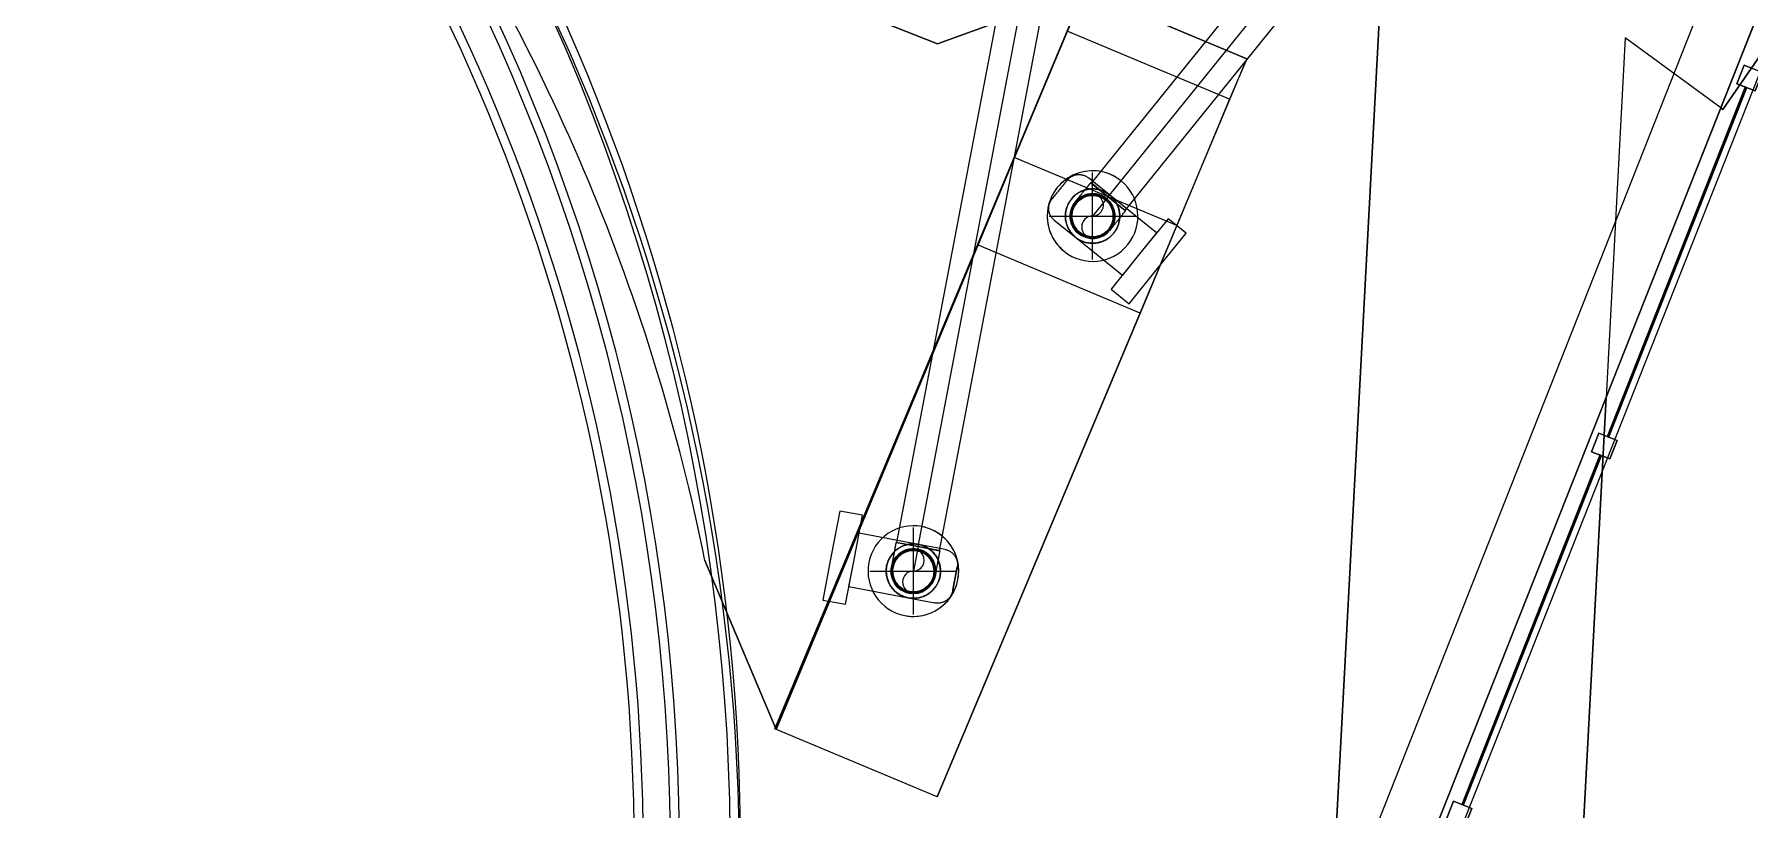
# Model space of a CAD drawing. Header units: metres. Extents: x -207 to 246, y -187 to 169.
# Drawn here: x -5.183 to -0.848, y -16.049 to -14.089 of the extents above; entities that cross this region are included whole.
import ezdxf

# ---------------------------------------------------------------- set-up
doc = ezdxf.new("R2010")
doc.units = ezdxf.units.M
for name, color, linetype, lineweight in [('A-GLAZ-CWMG', 7, 'Continuous', 9), ('C-TOPO', 7, 'Continuous', 9), ('C-TOPO-MINR', 7, 'Continuous', 9), ('CERCO INTERIOR', 7, 'Continuous', 9), ('EQUIPOS PIS', 7, 'Continuous', 9), ('P-PIPE', 7, 'Continuous', 9), ('P-PIPE-CNTR', 7, 'Continuous', 9), ('P-SANR-FIXT', 7, 'Continuous', 9)]:
    doc.layers.add(name, color=color, linetype=linetype, lineweight=lineweight)
doc.layers.add('PR10-ARQ-PL-001-Emplazamiento-C-1_dwg', color=7, linetype='Continuous', lineweight=9, true_color=0x767676)

# ---------------------------------------------------------------- blocks, each defined once
blk = doc.blocks.new('Circular Mullion - 5mm-2127248-PLANTA SUPERFICIES')
at = {"layer": 'A-GLAZ-CWMG'}
for p, q in [((-107.6478273724651, -45.39675011483389), (-107.9973915295226, -46.28009880061982)), ((-107.6455027706611, -45.39767002051003), (-107.9950669277186, -46.281018706296)), ((-107.9950669277186, -46.281018706296), (-107.6455027706611, -45.39767002051003)), ((-107.9927423259147, -46.2819386119722), (-107.6431781688572, -45.39858992618624)), ((-107.6455027706611, -45.39767002051003), (-107.647827372465, -45.39675011483385)), ((-107.6431781688571, -45.3985899261862), (-107.6455027706611, -45.39767002051003)), ((-107.9973915295225, -46.28009880061983), (-107.9950669277186, -46.28101870629602)), ((-107.9950669277186, -46.28101870629602), (-107.9927423259146, -46.28193861197219))]:
    blk.add_line(p, q, dxfattribs=at)
blk = doc.blocks.new('Rectangular Mullion - 50 x 50 mm-2128568-PLANTA SUPERFICIES')
at = {"layer": 'A-GLAZ-CWMG'}
for p, q in [((0.025, 0.025), (-0.025, 0.025)), ((-0.025, 0.025), (-0.025, -0.025)), ((0.025, -0.025), (0.025, 0.025)), ((-0.025, -0.025), (0.025, -0.025))]:
    blk.add_line(p, q, dxfattribs=at)
blk = doc.blocks.new('Rectangular Mullion - 50 x 50 mm-2128569-PLANTA SUPERFICIES')
at = {"layer": 'A-GLAZ-CWMG'}
for p, q in [((-0.025, -0.025), (-0.025, 0.025)), ((-0.025, 0.025), (0.025, 0.025)), ((0.025, 0.025), (0.025, -0.025)), ((0.025, -0.025), (-0.025, -0.025))]:
    blk.add_line(p, q, dxfattribs=at)
blk = doc.blocks.new('M_Estanque-Terraza - M_Estanque-Terraza-2331352-PLANTA SUPERFICIES')
at = {"layer": 'P-SANR-FIXT'}
for centre, radius, start, end in [((-1.696641881242665e-15, 0), 5.151627146850166, 8.142219984546603e-13, 180.0000000000002), ((-1.242570705970596e-15, 0), 5.151627146850166, 8.142219984546603e-13, 180.0000000000002), ((-1.242570705970596e-15, 0), 5.126627146850165, 359.9999999999996, 180.0000000000002), ((-1.656194243939091e-15, 0), 5.126627146850165, 359.9999999999996, 180.0000000000002), ((-2.165734258596785e-15, 0), 4.998277258842649, 359.9999999999996, 180.0000000000002), ((-2.165734258596785e-15, 0), 4.975544739836833, 359.9999999999991, 179.9999999999998), ((-3.248601387895178e-15, 0), 4.905907101428718, 1.017777498068325e-12, 180.0000000000002), ((-3.248601387895178e-15, 0), 4.88317458242289, 1.024138607431252e-12, 180.0000000000002)]:
    blk.add_arc(centre, radius, start, end, dxfattribs=at)
blk = doc.blocks.new('M_Extensión-Estanque-Terraza - M_Estanque-Terraza-02-2345862-PLANTA SUPERFICIES')
at = {"layer": 'P-SANR-FIXT'}
for p, q in [((1.754904949747894, 0.2614897593297353), (1.460044539185074, 2.162350298817728e-14)), ((1.460044539185074, 2.162143571369138e-14), (1.754904949747894, 0.2614897593297353)), ((1.755304642856237, 0.2614817920252541), (1.71499348810718, -1.760794471214385)), ((1.719048148001569, -1.760875294999658), (1.754904949747894, 0.2614897593297352)), ((1.754904949747894, 0.2614897593297352), (1.719048148001569, -1.760875294999658)), ((1.753088262339142, 0.1502933694178994), (1.755304642856237, 0.2614817920252485)), ((1.755304642856237, 0.2614817920252485), (2.200340250020949, 0.2526106503541705)), ((2.200340250020949, 0.2526106503541762), (1.755304642856237, 0.2614817920252541)), ((2.160029095271893, -1.769665612885464), (2.200340250020949, 0.2526106503541762)), ((2.200340250020949, 0.2526106503541705), (2.198123869503855, 0.1414222277468215)), ((1.746192856285956, -0.195626167582757), (1.753088262339142, 0.1502933694178995)), ((2.198123869503855, 0.1414222277468215), (1.753088262339142, 0.1502933694178994)), ((2.198123869503855, 0.1414222277468215), (2.191228463450669, -0.2044973092538349)), ((1.460044539185074, 2.162557836676287e-14), (8.013216756808107e-14, 9.150227242571416e-14)), ((8.013216756808107e-14, 9.150227242571417e-14), (1.460044539185074, 2.162557836676288e-14)), ((1.741415324949106, -0.4352989896474926), (1.746192856285956, -0.195626167582757)), ((2.191228463450669, -0.2044973092538349), (1.746192856285956, -0.195626167582757)), ((2.191228463450669, -0.2044973092538349), (2.18645093211382, -0.4441701313185705)), ((1.71499348810718, -1.760794471214392), (1.741415324949106, -0.4352989896474926)), ((2.18645093211382, -0.4441701313185705), (1.741415324949106, -0.4352989896474926)), ((2.18645093211382, -0.4441701313185705), (2.160029095271893, -1.76966561288547)), ((1.394525478349697, -1.430496109874516), (1.719048148001569, -1.760875294999658)), ((1.719048148001569, -1.760875294999658), (1.394525478349697, -1.430496109874516)), ((2.160029095271893, -1.769665612885463), (1.71499348810718, -1.760794471214385)), ((2.160029095271893, -1.76966561288547), (1.71499348810718, -1.760794471214392))]:
    blk.add_line(p, q, dxfattribs=at)
for radius, start, end in [(5.126627146850176, 33.03506702336549, 55.50593244116572), (5.126627146850166, 33.03506702336502, 55.50593244116524)]:
    blk.add_arc((-2.903316116908158, -4.225288324850887), radius, start, end, dxfattribs=at)
blk = doc.blocks.new('M_Elbow - Generic - Standard-V15-PLANTA SUPERFICIES')
at = {"layer": 'P-PIPE', "color": 8, "true_color": 0x808080}
for p, q in [((-4.074382520809219, -12.45347137316002), (-4.122469317669523, -12.42364177168823)), ((-4.026295723948917, -12.48330097463181), (-4.074382520809219, -12.45347137316002))]:
    blk.add_line(p, q, dxfattribs=at)
at = {"layer": 'P-PIPE', "color": 8, "true_color": 0x808080, "flags": 128}
for points in [[(-4.122469317669474, -12.42364177168825), (-4.123796041728698, -12.42578051666564), (-4.125120643312442, -12.42791584010731), (-4.126441003340775, -12.43004432595131), (-4.127755009519291, -12.43216256907418), (-4.129060559718317, -12.43426718073903), (-4.130355565336151, -12.43635479401595), (-4.131637954640051, -12.43842206916915), (-4.132905676080687, -12.44046569899937), (-4.134156701574148, -12.44248241413477), (-4.13538902974653, -12.44446898826137), (-4.136600689135656, -12.44642224328437), (-4.137789741344966, -12.44833905441238), (-4.138954284144588, -12.45021635515653), (-4.140092454514435, -12.45205114223603), (-4.141202431624749, -12.45384048038303), (-4.142282439748916, -12.45558150703816), (-4.143330751104331, -12.45727143693018), (-4.144345688616453, -12.45890756653176), (-4.145325628601759, -12.46048727838454), (-4.146269003365338, -12.46200804528658), (-4.147174303708788, -12.46346743433522), (-4.148040081344708, -12.46486311081933), (-4.148864951213527, -12.46619284195421), (-4.149647593699454, -12.46745450045376), (-4.15038675674146, -12.4686460679335), (-4.151081257836355, -12.46976563813967), (-4.151729985930542, -12.47081141999874), (-4.152331903197442, -12.47178174048283), (-4.152886046697853, -12.47267504728617), (-4.153391529920381, -12.47348991130844), (-4.153847544199686, -12.474225028941), (-4.154253360010194, -12.47487922415246), (-4.154608328133209, -12.47545145037009), (-4.154911880695445, -12.47594079215396), (-4.155163532077528, -12.47634646666159), (-4.155362879690957, -12.47666782490034), (-4.155509604622137, -12.47690435276555), (-4.155603472142296, -12.47705567186319), (-4.155644332083591, -12.47712154011485)], [(-4.05947267190791, -12.53678386002867), (-4.059446133888256, -12.53674107942494), (-4.059366562284368, -12.53661280605341), (-4.059234084393886, -12.53639924512421), (-4.059048912153105, -12.53610073828928), (-4.058811341798296, -12.53571776309578), (-4.058521753391174, -12.53525093222244), (-4.058180610211461, -12.53470099249902), (-4.057788458015471, -12.53406882371176), (-4.057345924163062, -12.53335543719586), (-4.056853716614016, -12.5325619742176), (-4.056312622795335, -12.53168970414849), (-4.055723508341862, -12.53074002243443), (-4.055087315710886, -12.52971444836369), (-4.054405062675007, -12.52861462263606), (-4.053677840693477, -12.52744230473798), (-4.052906813166377, -12.52619937012806), (-4.052093213573258, -12.52488780723651), (-4.05123834349989, -12.52350971428415), (-4.050343570556057, -12.52206729592577), (-4.049410326187551, -12.5205628597231), (-4.048440103386414, -12.51899881245295), (-4.047434454302019, -12.51737765625749), (-4.04639498775838, -12.51570198464069), (-4.045323366680274, -12.51397447831973), (-4.04422130543283, -12.51219790093623), (-4.043090567078854, -12.51037509463501), (-4.041932960558654, -12.50850897551727), (-4.040750337795617, -12.50660252897549), (-4.039544590733935, -12.50465880491753), (-4.038317648311722, -12.50268091288716), (-4.037071473375011, -12.50067201708979), (-4.035808059537923, -12.49863533133011), (-4.034529427993091, -12.49657411387088), (-4.0332376242782, -12.49449166222029), (-4.031934715003655, -12.4923913078568), (-4.030622784546334, -12.4902764108993), (-4.029303931715125, -12.48815035473181), (-4.027980266393121, -12.48601654059062), (-4.026653906162696, -12.48387838212316), (-4.026295723948906, -12.48330097463182)]]:
    blk.add_lwpolyline(points, dxfattribs=at)
at = {"layer": 'P-PIPE', "color": 8, "true_color": 0x808080}
for radius, start, end in [(0.05658750000000053, 58.18750146218122, 238.187501462182), (0.05658749999999978, 238.1875014621822, 58.18750146218063)]:
    blk.add_arc((-4.107559468768237, -12.50695425855689), radius, start, end, dxfattribs=at)
blk = doc.blocks.new('M_Check Valve - 50-300 mm - Flanged - 100 mm-V17-PLANTA SUPERFICIES')
at = {"layer": 'P-PIPE', "color": 8, "true_color": 0x808080}
for p, q in [((-3.147345396719195, -15.29409511421862), (-3.168758419468217, -15.40657503445664)), ((-3.089975725610857, -15.30501669088717), (-3.147345396719175, -15.29409511421867)), ((-3.111388748359919, -15.41749661112513), (-3.089975725610898, -15.30501669088712)), ((-3.111388748359919, -15.41749661112513), (-3.098540934710507, -15.35000865898233)), ((-2.948633198218565, -15.37854688842781), (-3.098540934710467, -15.35000865898238)), ((-2.881145246075781, -15.39139470207721), (-2.948633198218565, -15.37854688842781)), ((-3.168758419468217, -15.40657503445664), (-3.190171442217237, -15.51905495469465)), ((-3.13280177110894, -15.52997653136315), (-3.111388748359919, -15.41749661112513)), ((-3.124236562009332, -15.48498456326794), (-3.111388748359919, -15.41749661112513)), ((-3.12423656200929, -15.48498456326799), (-2.974328825517415, -15.51352279271337)), ((-2.974328825517415, -15.51352279271337), (-2.906840873374597, -15.52637060636278)), ((-3.190171442217217, -15.5190549546947), (-3.132801771108892, -15.52997653136316))]:
    blk.add_line(p, q, dxfattribs=at)
at = {"layer": 'P-PIPE', "color": 8, "true_color": 0x808080, "flags": 128}
for points in [[(-2.881145246075781, -15.39139470207721), (-2.879654232029104, -15.39170957260982), (-2.878177002097629, -15.39208381593864), (-2.876715919534058, -15.39251683335409), (-2.875273321758845, -15.39300793212071), (-2.873851516620635, -15.39355632658518), (-2.87245277870444, -15.39416113943347), (-2.871079345692498, -15.39482140309388), (-2.869733414784577, -15.39553606128555), (-2.868417139183166, -15.3963039707077), (-2.867132624648288, -15.39712390286919), (-2.865881926129281, -15.39799454605334), (-2.864667044476905, -15.39891450741691), (-2.863489923242724, -15.39988231521786), (-2.862352445569516, -15.40089642117026), (-2.861256431179009, -15.4019552029208), (-2.860203633460298, -15.40305696664466), (-2.859195736665265, -15.40419994975487), (-2.858234353213657, -15.40538232372223), (-2.857321021114021, -15.40660219700062), (-2.856457201502903, -15.40785761805313), (-2.855644276307299, -15.40914657847376), (-2.854883546034123, -15.41046701620091), (-2.854176227689633, -15.41181681881583), (-2.853523452832201, -15.4131938269222), (-2.852926265762379, -15.41459583760094), (-2.8523856218521, -15.41602060793399), (-2.851902386016225, -15.41746585859274), (-2.85147733132908, -15.4189292774844), (-2.851111137787465, -15.42040852345102), (-2.850804391222916, -15.42190123001457), (-2.850557582364529, -15.42340500916292), (-2.850371106053781, -15.42491745517029), (-2.850245260613043, -15.42643614844565), (-2.850180247368115, -15.42795865940384), (-2.850176170326409, -15.42948255235195), (-2.850233036010257, -15.43100538938646), (-2.850350753446691, -15.43252473429286), (-2.850529134312941, -15.43403815644361), (-2.850767893237723, -15.43554323468593), (-2.850842636518748, -15.43594772502684)], [(-2.86228785042498, -15.49606799680578), (-2.862283272949793, -15.4960439519033), (-2.862269547847227, -15.49597185566261), (-2.862246697074512, -15.4958518234223), (-2.862214757188025, -15.49568404720843), (-2.862173779284703, -15.49546879542697), (-2.862123828920579, -15.49520641243498), (-2.862064986005479, -15.49489731798929), (-2.86199734467553, -15.49454200657499), (-2.861921013142438, -15.49414104661457), (-2.861836113520392, -15.49369507955855), (-2.861742781630656, -15.49320481885896), (-2.861641166784336, -15.49267104882831), (-2.861531431543539, -15.49209462338493), (-2.861413751461216, -15.49147646468644), (-2.861288314800406, -15.49081756165495), (-2.861155322232998, -15.49011896839468), (-2.861014986518744, -15.48938180250592), (-2.860867532164837, -15.48860724329676), (-2.860713195066801, -15.48779652989678), (-2.860552222131057, -15.4869509592744), (-2.860384870879975, -15.48607188416229), (-2.860211409039841, -15.48516071089305), (-2.860032114112606, -15.48421889714957), (-2.859847272931918, -15.483247949633), (-2.859657181204174, -15.4822494216521), (-2.859462143035712, -15.48122491063873), (-2.859262470445893, -15.48017605559197), (-2.859058482868288, -15.4791045344561), (-2.858850506639506, -15.47801206143634), (-2.858638874477142, -15.47690038425645), (-2.858423924947579, -15.47577128136296), (-2.858206001924067, -15.47462655907942), (-2.857985454037086, -15.47346804871743), (-2.857762634116158, -15.47229760364636), (-2.857537898625624, -15.47111709632862), (-2.857311607094343, -15.4699284153242), (-2.857084121540437, -15.46873346226902), (-2.856855805892384, -15.46753414883312), (-2.856627025406411, -15.46633239366217), (-2.856565243471868, -15.46600786091633)], [(-2.856565243471868, -15.46600786091633), (-2.85679408671373, -15.46720994573608), (-2.85702256385523, -15.4684101074766), (-2.857250309381672, -15.46960642613506), (-2.857476958948761, -15.47079698785682), (-2.857702149965643, -15.47197988799708), (-2.857925522174631, -15.473153234168), (-2.858146718227877, -15.474315149266), (-2.858365384258865, -15.47546377447472), (-2.858581170448609, -15.47659727223892), (-2.858793731585227, -15.47771382920394), (-2.859002727616257, -15.47881165911688), (-2.859207824192626, -15.47988900568403), (-2.859408693203557, -15.48094414538069), (-2.859605013301494, -15.48197539020846), (-2.859796470416106, -15.48298109039554), (-2.859982758256972, -15.48395963703623), (-2.860163578803184, -15.48490946466466), (-2.86033864278047, -15.48582905375923), (-2.860507670123769, -15.48671693317351), (-2.86067039042548, -15.48757168248994), (-2.860826543367803, -15.48839193429181), (-2.860975879139289, -15.48917637635132), (-2.861118158834596, -15.48992375372849), (-2.861253154836553, -15.49063287077892), (-2.861380651180381, -15.49130259306674), (-2.861500443899084, -15.4919318491789), (-2.861612341349904, -15.49251963244008), (-2.86171616452077, -15.49306500252233), (-2.861811747316765, -15.49356708694991), (-2.861898936825795, -15.49402508249478), (-2.861977593563265, -15.49443825646188), (-2.862047591695156, -15.4948059478609), (-2.862108819239391, -15.49512756846406), (-2.862161178244972, -15.49540260374705), (-2.862204584948612, -15.49563061371203), (-2.86223896990895, -15.4958112335917), (-2.86226427811729, -15.49594417443283), (-2.862280469085934, -15.49602922355845), (-2.862287516912766, -15.49606624490799)], [(-2.850842636518748, -15.43594772502684), (-2.850847213993895, -15.4359717699293), (-2.850860939096496, -15.43604386616998), (-2.850883789869211, -15.43616389841028), (-2.85091572975571, -15.43633167462423), (-2.850956707658992, -15.43654692640566), (-2.85100665802315, -15.43680930939765), (-2.851065500938256, -15.43711840384337), (-2.851133142268199, -15.43747371525764), (-2.851209473801284, -15.43787467521802), (-2.851294373423308, -15.43832064227411), (-2.85138770531308, -15.4388109029737), (-2.851489320159386, -15.43934467300427), (-2.851599055400196, -15.43992109844772), (-2.851716735482519, -15.44053925714621), (-2.851842172143289, -15.44119816017768), (-2.85197516471069, -15.44189675343791), (-2.852115500424985, -15.4426339193267), (-2.852262954778851, -15.44340847853583), (-2.852417291876928, -15.44421919193585), (-2.852578264812665, -15.44506476255819), (-2.852745616063754, -15.44594383767033), (-2.852919077903888, -15.44685501093957), (-2.85309837283111, -15.44779682468298), (-2.853283214011817, -15.44876777219965), (-2.853473305739521, -15.44976630018053), (-2.853668343908017, -15.45079081119389), (-2.853868016497809, -15.45183966624069), (-2.854072004075448, -15.45291118737656), (-2.85427998030423, -15.45400366039632), (-2.854491612466574, -15.4551153375761), (-2.854706561996184, -15.45624444046966), (-2.854924485019662, -15.4573891627532), (-2.85514503290665, -15.45854767311523), (-2.855367852827571, -15.45971811818627), (-2.855592588318105, -15.460898625504), (-2.855818879849393, -15.46208730650846), (-2.856046365403217, -15.46328225956358), (-2.856274681051339, -15.46448157299947), (-2.856503461537325, -15.46568332817049), (-2.856565243471868, -15.46600786091633)], [(-2.856565243471868, -15.46600786091633), (-2.856336400229999, -15.46480577609654), (-2.856107923088499, -15.46360561435603), (-2.855880177562057, -15.46240929569756), (-2.8556535279949, -15.46121873397582), (-2.855428336978093, -15.46003583383558), (-2.855204964769098, -15.45886248766462), (-2.854983768715825, -15.45770057256666), (-2.854765102684864, -15.4565519473579), (-2.854549316495127, -15.45541844959373), (-2.854336755358495, -15.45430189262864), (-2.854127759327472, -15.45320406271574), (-2.85392266275111, -15.45212671614862), (-2.853721793740179, -15.45107157645197), (-2.853525473642242, -15.45004033162419), (-2.853334016527596, -15.44903463143712), (-2.853147728686751, -15.44805608479636), (-2.852966908140545, -15.44710625716796), (-2.852791844163265, -15.44618666807343), (-2.852622816819925, -15.44529878865912), (-2.852460096518187, -15.44444403934273), (-2.852303943575926, -15.44362378754081), (-2.85215460780444, -15.44283934548131), (-2.852012328109099, -15.44209196810413), (-2.851877332107169, -15.44138285105366), (-2.851749835763354, -15.44071312876592), (-2.851630043044639, -15.44008387265369), (-2.851518145593832, -15.43949608939258), (-2.851414322422959, -15.43895071931029), (-2.851318739626971, -15.43844863488275), (-2.851231550117934, -15.43799063933784), (-2.85115289338047, -15.43757746537077), (-2.851082895248579, -15.43720977397175), (-2.85102166770431, -15.4368881533686), (-2.85096930869873, -15.43661311808561), (-2.850925901995089, -15.43638510812063), (-2.850891517034773, -15.43620448824089), (-2.85086620882644, -15.43607154739979), (-2.850850017857802, -15.4359864982742), (-2.850842970030929, -15.43594947692464)], [(-2.86228785042498, -15.49606799680578), (-2.862602720957583, -15.49755901085246), (-2.862976964286403, -15.49903624078394), (-2.863409981701852, -15.50049732334751), (-2.863901080468441, -15.50193992112273), (-2.864449474932951, -15.50336172626093), (-2.865054287781202, -15.50476046417713), (-2.865714551441646, -15.50613389718907), (-2.866429209633317, -15.50747982809699), (-2.867197119055464, -15.5087961036984), (-2.868017051216954, -15.51008061823328), (-2.868887694401108, -15.51133131675229), (-2.869807655764669, -15.51254619840466), (-2.870775463565629, -15.51372331963884), (-2.871789569518024, -15.51486079731205), (-2.87284835126857, -15.51595681170256), (-2.873950114992396, -15.51700960942131), (-2.875093098102606, -15.51801750621634), (-2.876275472069959, -15.51897888966792), (-2.87749534534839, -15.51989222176754), (-2.878750766400891, -15.52075604137866), (-2.880039726821559, -15.52156896657426), (-2.881360164548675, -15.52232969684744), (-2.882709967163558, -15.52303701519194), (-2.884086975269965, -15.52368979004937), (-2.885488985948709, -15.52428697711922), (-2.886913756281721, -15.52482762102947), (-2.88835900694047, -15.52531085686535), (-2.889822425832169, -15.52573591155249), (-2.891301671798784, -15.5261021050941), (-2.892794378362335, -15.52640885165865), (-2.894298157510685, -15.52665566051704), (-2.895810603518061, -15.52684213682778), (-2.897329296793421, -15.52696798226852), (-2.898851807751598, -15.52703299551342), (-2.900375700699714, -15.52703707255516), (-2.901898537734221, -15.52698020687131), (-2.903417882640627, -15.52686248943488), (-2.904931304791369, -15.52668410856859), (-2.906436383033701, -15.52644534964388), (-2.90684087337461, -15.52637060636285)]]:
    blk.add_lwpolyline(points, dxfattribs=at)
at = {"layer": 'P-PIPE', "color": 8, "true_color": 0x808080}
for centre, radius, start, end in [((-2.961481011868039, -15.44603484057058), 0.1145000000000006, 79.22146518764133, 259.2214651876405), ((-2.96148101186804, -15.44603484057058), 0.1144999999999998, 79.2214651876406, 259.2214651876404), ((-2.961481011868042, -15.44603484057058), 0.1145000000000006, 79.2214651876413, 259.2214651876405), ((-2.961481011868043, -15.44603484057058), 0.1144999999999998, 79.22146518764056, 259.2214651876404), ((-2.961481011868039, -15.44603484057058), 0.1144999999999996, 259.221465187641, 79.22146518764116), ((-2.96148101186804, -15.44603484057058), 0.1145000000000005, 259.2214651876409, 79.22146518764059), ((-2.961481011868042, -15.44603484057058), 0.1144999999999996, 259.221465187641, 79.2214651876412), ((-2.961481011868043, -15.44603484057058), 0.1145000000000005, 259.2214651876409, 79.22146518764063), ((-2.96148101186804, -15.44603484057058), 0.06869999999999991, 79.2214651876406, 259.2214651876406), ((-2.961481011868042, -15.44603484057058), 0.06870000000000034, 79.22146518764175, 259.2214651876403), ((-2.96148101186804, -15.44603484057058), 0.06870000000000001, 259.2214651876417, 79.22146518764062), ((-2.961481011868042, -15.44603484057058), 0.06869999999999965, 259.221465187642, 79.2214651876416)]:
    blk.add_arc(centre, radius, start, end, dxfattribs=at)
for points, knots in [([(-2.948633198218628, -15.37854688842777), (-2.951992151505682, -15.37790743791077), (-2.958851386387625, -15.37712437527254), (-2.969282391913557, -15.37750922518954), (-2.979782383694451, -15.37952199056931), (-2.988459162293174, -15.3826561023173), (-2.995259117819681, -15.38611891728867), (-3.000251326958358, -15.38921584313472), (-3.004293709333627, -15.39223781443985), (-3.007421331028571, -15.39492304005646), (-3.009713805951824, -15.39707925964141), (-3.011942572064212, -15.39937873525681), (-3.014094101672103, -15.40181792057511), (-3.016159695362746, -15.4043980160647), (-3.018127046538151, -15.40711528224145), (-3.019991572280485, -15.40997704546232), (-3.02232318751691, -15.41398158333203), (-3.025921028532049, -15.42140711888082), (-3.028049381149628, -15.42835657359869), (-3.028968964010845, -15.43318702692114)], [0, 0, 0, 0, 0.1111111111111111, 0.2222222222222222, 0.3333333333333333, 0.4444444444444444, 0.5, 0.5555555555555556, 0.6111111111111112, 0.6388888888888888, 0.6666666666666666, 0.6944444444444444, 0.7222222222222222, 0.75, 0.7777777777777778, 0.8055555555555556, 0.8333333333333333, 0.8888888888888888, 1, 1, 1, 1]), ([(-3.028968964010843, -15.43318702692114), (-3.028049381149626, -15.42835657359869), (-3.025921028554833, -15.42140711889681), (-3.022323187486528, -15.41398158331071), (-3.019991572333649, -15.40997704549964), (-3.01812704633498, -15.40711528209886), (-3.01615969612226, -15.40439801659776), (-3.014094098837213, -15.40181791858545), (-3.011942582644253, -15.39937874268239), (-3.009713766466546, -15.39707923192875), (-3.007421478389634, -15.39492314348152), (-3.005075064798384, -15.39290873485643), (-3.002678808858364, -15.39103046644302), (-3.000029979791354, -15.38913628898266), (-2.997130402182591, -15.38727034972081), (-2.99398492842416, -15.38547506564566), (-2.990795913125521, -15.3838695226798), (-2.986496146954597, -15.38197660659029), (-2.981086450255068, -15.38007450970293), (-2.972345212543521, -15.37794330404227), (-2.961440822154039, -15.37692597620321), (-2.952831889827446, -15.37774757528152), (-2.948633198218628, -15.37854688842777)], [0, 0, 0, 0, 0.1111111111111111, 0.1666666666666667, 0.1944444444444444, 0.2222222222222222, 0.25, 0.2777777777777778, 0.3055555555555556, 0.3333333333333333, 0.361111111111111, 0.3888888888888888, 0.4166666666666666, 0.4444444444444444, 0.4791666666666666, 0.5138888888888888, 0.548611111111111, 0.5833333333333333, 0.6527777777777777, 0.7222222222222222, 0.8611111111111112, 1, 1, 1, 1]), ([(-2.948633198218628, -15.37854688842777), (-2.945274244931575, -15.37918633894477), (-2.938607080480651, -15.38097832344397), (-2.929047106942237, -15.38516889520514), (-2.920021113976373, -15.39089886054997), (-2.913102817989369, -15.39700183719554), (-2.908050839850619, -15.40272092799513), (-2.904545722116557, -15.40743550660309), (-2.901896452331451, -15.41173138083806), (-2.89997422787001, -15.41537795555944), (-2.898634361860202, -15.41822567100309), (-2.897406384607311, -15.42118321362425), (-2.896301574551265, -15.42424231470311), (-2.895328463684189, -15.42740089433177), (-2.89449712379241, -15.43065095280925), (-2.893814509135209, -15.43399762013749), (-2.893117364099107, -15.43857874903322), (-2.892499532795602, -15.44680683037926), (-2.893073476864013, -15.45405220089751), (-2.893993059725227, -15.45888265421996)], [0, 0, 0, 0, 0.1111111111111111, 0.2222222222222222, 0.3333333333333333, 0.4444444444444444, 0.5, 0.5555555555555556, 0.6111111111111112, 0.6388888888888888, 0.6666666666666666, 0.6944444444444444, 0.7222222222222222, 0.75, 0.7777777777777778, 0.8055555555555556, 0.8333333333333333, 0.8888888888888888, 1, 1, 1, 1]), ([(-2.893993059725229, -15.45888265421996), (-2.893073476864015, -15.45405220089751), (-2.892499532780288, -15.4468068304025), (-2.893117364119529, -15.43857874900223), (-2.893814509099473, -15.43399762019173), (-2.894497123928977, -15.43065095260198), (-2.895328463173664, -15.42740089510661), (-2.896301576456804, -15.42424231181101), (-2.897406377495687, -15.42118322441783), (-2.898634388401164, -15.41822563072089), (-2.899974128817792, -15.41537810589467), (-2.901416265884007, -15.41264246345966), (-2.902954780626053, -15.41001512504381), (-2.904722356097149, -15.40728018800037), (-2.906733516262886, -15.4044793819689), (-2.908999333326266, -15.40165393986), (-2.911375362444889, -15.39898896848724), (-2.914678858819754, -15.3956486044131), (-2.919011275079961, -15.39189188239809), (-2.926358016964193, -15.38669797654755), (-2.936125873101266, -15.38174523264303), (-2.944434506609811, -15.37934620157402), (-2.948633198218628, -15.37854688842777)], [0, 0, 0, 0, 0.1111111111111111, 0.1666666666666667, 0.1944444444444444, 0.2222222222222222, 0.25, 0.2777777777777778, 0.3055555555555556, 0.3333333333333333, 0.361111111111111, 0.3888888888888888, 0.4166666666666666, 0.4444444444444444, 0.4791666666666666, 0.5138888888888888, 0.548611111111111, 0.5833333333333333, 0.6527777777777777, 0.7222222222222222, 0.8611111111111112, 1, 1, 1, 1]), ([(-2.974328825517453, -15.51352279271339), (-2.977687778804604, -15.51288334219637), (-2.984354943255651, -15.5110913576971), (-2.993914916793892, -15.50690078593598), (-3.002940909759764, -15.50117082059114), (-3.009859205746749, -15.49506784394557), (-3.014911183885493, -15.48934875314598), (-3.01841630161955, -15.48463417453803), (-3.021065571404652, -15.48033830030306), (-3.022987795866091, -15.47669172558168), (-3.024327661875898, -15.47384401013802), (-3.025555639128786, -15.47088646751687), (-3.02666044918483, -15.467827366438), (-3.027633560051905, -15.46466878680934), (-3.028464899943681, -15.46141872833186), (-3.02914751460088, -15.45807206100362), (-3.029844659636979, -15.45349093210789), (-3.030462490940477, -15.44526285076185), (-3.029888546872061, -15.43801748024359), (-3.028968964010843, -15.43318702692114)], [0, 0, 0, 0, 0.1111111111111111, 0.2222222222222222, 0.3333333333333333, 0.4444444444444444, 0.5, 0.5555555555555556, 0.6111111111111112, 0.6388888888888888, 0.6666666666666666, 0.6944444444444444, 0.7222222222222222, 0.75, 0.7777777777777778, 0.8055555555555556, 0.8333333333333333, 0.8888888888888888, 1, 1, 1, 1]), ([(-3.028968964010845, -15.43318702692114), (-3.029888546872062, -15.43801748024359), (-3.030462490955795, -15.44526285073861), (-3.029844659616559, -15.45349093213888), (-3.029147514636618, -15.45807206094937), (-3.028464899807116, -15.46141872853913), (-3.027633560562431, -15.4646687860345), (-3.026660447279293, -15.46782736933011), (-3.025555646240412, -15.47088645672329), (-3.024327635334938, -15.47384405042023), (-3.022987894918311, -15.47669157524644), (-3.021545757852098, -15.47942721768146), (-3.020007243110054, -15.48205455609731), (-3.01823966763896, -15.48478949314075), (-3.016228507473225, -15.48759029917221), (-3.013962690409848, -15.49041574128112), (-3.011586661291229, -15.49308071265388), (-3.008283164916367, -15.49642107672801), (-3.003950748656171, -15.50017779874302), (-2.996604006771938, -15.50537170459358), (-2.986836150635023, -15.51032444849804), (-2.978527517126392, -15.51272347956711), (-2.974328825517453, -15.51352279271339)], [0, 0, 0, 0, 0.1111111111111111, 0.1666666666666667, 0.1944444444444444, 0.2222222222222222, 0.25, 0.2777777777777778, 0.3055555555555556, 0.3333333333333333, 0.361111111111111, 0.3888888888888888, 0.4166666666666666, 0.4444444444444444, 0.4791666666666666, 0.5138888888888888, 0.548611111111111, 0.5833333333333333, 0.6527777777777777, 0.7222222222222222, 0.8611111111111112, 1, 1, 1, 1]), ([(-2.893993059725227, -15.45888265421996), (-2.894912642586441, -15.46371310754242), (-2.89704099518123, -15.4706625622443), (-2.90063883624953, -15.47808809783041), (-2.902970451402407, -15.48209263564148), (-2.904834977401074, -15.48495439904226), (-2.906802327613793, -15.48767166454336), (-2.908867924898838, -15.49025176255567), (-2.911019441091798, -15.49269093845873), (-2.913248257269502, -15.49499044921238), (-2.915540545346414, -15.49714653765961), (-2.917886958937661, -15.49916094628469), (-2.920283214877679, -15.50103921469811), (-2.922932043944688, -15.50293339215847), (-2.925831621553449, -15.50479933142032), (-2.928977095311876, -15.50659461549548), (-2.932166110610513, -15.50820015846134), (-2.936465876781433, -15.51009307455085), (-2.941875573480952, -15.5119951714382), (-2.950616811192502, -15.51412637709888), (-2.961521201581817, -15.51514370493794), (-2.970130133908514, -15.51432210585966), (-2.974328825517452, -15.51352279271339)], [0, 0, 0, 0, 0.1111111111111111, 0.1666666666666667, 0.1944444444444444, 0.2222222222222222, 0.25, 0.2777777777777778, 0.3055555555555556, 0.3333333333333333, 0.361111111111111, 0.3888888888888888, 0.4166666666666666, 0.4444444444444444, 0.4791666666666666, 0.5138888888888888, 0.548611111111111, 0.5833333333333333, 0.6527777777777777, 0.7222222222222222, 0.8611111111111112, 1, 1, 1, 1]), ([(-2.974328825517452, -15.51352279271339), (-2.970969872230302, -15.51416224323041), (-2.964110637348224, -15.51494530586862), (-2.953679631822468, -15.5145604559516), (-2.943179640041564, -15.51254769057183), (-2.934502861442861, -15.50941357882383), (-2.927702905916358, -15.50595076385247), (-2.922710696777686, -15.50285383800641), (-2.91866831440242, -15.49983186670128), (-2.915540692707478, -15.49714664108467), (-2.913248217784228, -15.49499042149971), (-2.91101945167184, -15.49269094588431), (-2.90886792206395, -15.49025176056601), (-2.906802328373309, -15.48767166507642), (-2.904834977197905, -15.48495439889967), (-2.902970451455575, -15.48209263567879), (-2.900638836219151, -15.47808809780908), (-2.897040995204017, -15.47066256226029), (-2.894912642586442, -15.46371310754242), (-2.893993059725228, -15.45888265421996)], [0, 0, 0, 0, 0.1111111111111111, 0.2222222222222222, 0.3333333333333333, 0.4444444444444444, 0.5, 0.5555555555555556, 0.6111111111111112, 0.6388888888888888, 0.6666666666666666, 0.6944444444444444, 0.7222222222222222, 0.75, 0.7777777777777778, 0.8055555555555556, 0.8333333333333333, 0.8888888888888888, 1, 1, 1, 1])]:
    blk.add_open_spline(points, degree=3, knots=knots, dxfattribs=at)
blk = doc.blocks.new('M_Transition - Generic - Standard-2368373-PLANTA SUPERFICIES')
at = {"layer": 'P-PIPE', "color": 8, "true_color": 0x808080}
for centre, radius, start, end in [((-3.512469382893263, -11.54528285779709), 0.05658750000000015, 58.18750146218134, 238.1875014621801), ((-3.512469382893265, -11.54528285779709), 0.05238749999999782, 58.18750146218058, 238.1875014621817), ((-3.512469382893263, -11.54528285779709), 0.05658749999999954, 238.1875014621813, 58.18750146218215), ((-3.512469382893265, -11.54528285779709), 0.05238750000000239, 238.1875014621827, 58.18750146218156)]:
    blk.add_arc(centre, radius, start, end, dxfattribs=at)
blk = doc.blocks.new('YADRAN_LASQUEMAS_ARQ_MO_002_TERRAZAS_rvt-1-PLANTA SUPERFICIES')
at = {"layer": 'P-PIPE', "color": 8, "true_color": 0x808080}
for p, q in [((-2.585043488818888, -13.1745590598153), (-3.00374051836431, -15.37392199139001)), ((-2.895681206345252, -15.394493454293), (-2.47698417679983, -13.19513052271829)), ((-1.742126302668821, -13.51098188901271), (-2.512018923954877, -14.4650974182847)), ((-2.426412986280551, -14.5341743568018), (-1.656520364994495, -13.58005882752981)), ((-2.512018923954888, -14.46509741828466), (-2.469215955117718, -14.49963588754322)), ((-2.512018923954888, -14.46509741828466), (-2.469215955117718, -14.49963588754322)), ((-2.469215955117718, -14.49963588754322), (-2.426412986280549, -14.53417435680178)), ((-2.469215955117718, -14.49963588754322), (-2.426412986280549, -14.53417435680178)), ((-3.003740518364321, -15.37392199138999), (-2.949710862354793, -15.38420772284149)), ((-3.003740518364321, -15.37392199138999), (-2.949710862354794, -15.38420772284149)), ((-2.949710862354793, -15.38420772284149), (-2.895681206345268, -15.39449345429298)), ((-2.949710862354794, -15.38420772284149), (-2.895681206345268, -15.39449345429298))]:
    blk.add_line(p, q, dxfattribs=at)
for centre, radius, start, end in [((-2.508738953462454, -14.54861610301939), 0.05499999999999972, 0, 180), ((-2.508738953462466, -14.54861610301939), 0.05500000000000016, 0, 180), ((-2.508738953462454, -14.52111610301939), 0.0275000000000003, 269.9999999999996, 90), ((-2.508738953462466, -14.52111610301939), 0.0275000000000003, 269.9999999999996, 90), ((-2.508738953462454, -14.54861610301939), 0.05500000000000016, 180, 0), ((-2.508738953462466, -14.54861610301939), 0.05499999999999972, 180, 0), ((-2.508738953462454, -14.57611610301939), 0.0275000000000003, 90, 269.9999999999996), ((-2.508738953462466, -14.57611610301939), 0.0275000000000003, 90, 269.9999999999996), ((-2.961481011868039, -15.44603484057057), 0.05499999999999972, 0, 180), ((-2.961481011868045, -15.44603484057056), 0.05500000000000016, 0, 180), ((-2.961481011868039, -15.41853484057057), 0.0275000000000003, 269.9999999999996, 90), ((-2.961481011868045, -15.41853484057056), 0.0275000000000003, 269.9999999999996, 90), ((-2.961481011868039, -15.44603484057057), 0.05500000000000016, 180, 0), ((-2.961481011868045, -15.44603484057056), 0.05499999999999972, 180, 0), ((-2.961481011868039, -15.47353484057057), 0.0275000000000003, 90, 269.9999999999996), ((-2.961481011868045, -15.47353484057056), 0.02749999999999986, 90, 269.9999999999996)]:
    blk.add_arc(centre, radius, start, end, dxfattribs=at)
at = {"layer": 'P-PIPE-CNTR', "color": 8, "true_color": 0x808080}
for p, q in [((-2.949710862354795, -15.38420772284149), (-2.531013832809364, -13.18484479126677)), ((-2.949710862354795, -15.38420772284149), (-2.531013832809364, -13.18484479126677)), ((-2.469215955117718, -14.49963588754322), (-1.699323333831685, -13.54552035827123)), ((-2.469215955117718, -14.49963588754322), (-1.699323333831685, -13.54552035827123)), ((-2.508738953462454, -14.65861610301939), (-2.508738953462454, -14.43861610301939)), ((-2.508738953462466, -14.65861610301939), (-2.508738953462466, -14.43861610301939)), ((-2.469215955117716, -14.49963588754321), (-2.508738953462452, -14.54861610301938)), ((-2.618738953462454, -14.54861610301939), (-2.398738953462454, -14.54861610301939)), ((-2.618738953462465, -14.54861610301939), (-2.398738953462466, -14.54861610301939)), ((-2.961481011868039, -15.55603484057057), (-2.961481011868039, -15.33603484057057)), ((-2.961481011868045, -15.55603484057056), (-2.961481011868045, -15.33603484057056)), ((-2.949710862354794, -15.38420772284148), (-2.961481011868039, -15.44603484057057)), ((-3.071481011868038, -15.44603484057057), (-2.851481011868039, -15.44603484057057)), ((-3.071481011868045, -15.44603484057056), (-2.851481011868044, -15.44603484057056))]:
    blk.add_line(p, q, dxfattribs=at)
at = {"layer": 'A-GLAZ-CWMG', "lineweight": 9, "extrusion": (0, 0, -1), "rotation": 111.5426797844188}
for name, p in [('Rectangular Mullion - 50 x 50 mm-2128568-PLANTA SUPERFICIES', (0.8484030491891958, -14.19999222566098)), ('Rectangular Mullion - 50 x 50 mm-2128569-PLANTA SUPERFICIES', (0.8484030491891904, -14.19999222566098)), ('Rectangular Mullion - 50 x 50 mm-2128568-PLANTA SUPERFICIES', (1.215597244783617, -15.13013652775706)), ('Rectangular Mullion - 50 x 50 mm-2128569-PLANTA SUPERFICIES', (1.215597244783617, -15.13013652775706)), ('Rectangular Mullion - 50 x 50 mm-2128568-PLANTA SUPERFICIES', (1.582791440378045, -16.06028082985311)), ('Rectangular Mullion - 50 x 50 mm-2128569-PLANTA SUPERFICIES', (1.582791440378045, -16.06028082985311))]:
    blk.add_blockref(name, p, dxfattribs=at)
at = {"layer": 'A-GLAZ-CWMG', "lineweight": 9}
for p, rotation in [((106.7503895148182, 31.2633124223127), 0.04732021557798028), ((106.750389514818, 31.26331242231314), 0.04732021558568238), ((106.750389514818, 31.26331242231314), 0.04732021558568238), ((106.750389514818, 31.26331242231314), 0.04732021558568238), ((106.383195319224, 30.33316812021602), 0.04732021557798028), ((106.383195319224, 30.33316812021602), 0.04732021557798028), ((106.383195319224, 30.33316812021602), 0.04732021557798028), ((106.383195319224, 30.33316812021602), 0.04732021557798028)]:
    blk.add_blockref('Circular Mullion - 5mm-2127248-PLANTA SUPERFICIES', p, dxfattribs=dict(at, rotation=rotation))
at = {"layer": 'P-PIPE', "lineweight": 9}
for name, p, rotation in [('M_Check Valve - 50-300 mm - Flanged - 100 mm-V17-PLANTA SUPERFICIES', (-12.40113128748286, -26.77526470308921), 151.8778640625538), ('M_Elbow - Generic - Standard-V15-PLANTA SUPERFICIES', (3.110744136027686, -2.644106057577092), 352.9118277880136), ('M_Transition - Generic - Standard-2368373-PLANTA SUPERFICIES', (-7.41901296987174, -25.57223649362072), 172.9118277880134), ('M_Elbow - Generic - Standard-V15-PLANTA SUPERFICIES', (-3.616629343082661, -2.298155533275085), 21.03396372545946), ('M_Transition - Generic - Standard-2368373-PLANTA SUPERFICIES', (-14.99817666786282, -16.31145677076536), 111.0339637254595)]:
    blk.add_blockref(name, p, dxfattribs=dict(at, rotation=rotation))
at = {"layer": 'P-PIPE', "lineweight": 9, "extrusion": (0, 0, -1)}
for p, rotation in [((-7.228427083302723, -7.41989987884744), 70.71316928762386), ((-7.915292414067998, -20.67353876435267), 132.5910333501778)]:
    blk.add_blockref('M_Transition - Generic - Standard-2368373-PLANTA SUPERFICIES', p, dxfattribs=dict(at, rotation=rotation))
at = {"layer": 'P-PIPE', "lineweight": 9}
blk.add_blockref('M_Check Valve - 50-300 mm - Flanged - 100 mm-V17-PLANTA SUPERFICIES', (0, 0), dxfattribs=at)
at = {"layer": 'P-SANR-FIXT', "lineweight": 9}
for name, p, rotation in [('M_Estanque-Terraza - M_Estanque-Terraza-2331352-PLANTA SUPERFICIES', (-8.550864449030241, -16.14780023502216), 258.3634150491357), ('M_Extensión-Estanque-Terraza - M_Estanque-Terraza-02-2345862-PLANTA SUPERFICIES', (-4.258272154828796, -13.57612858462571), 338.4099999999997)]:
    blk.add_blockref(name, p, dxfattribs=dict(at, rotation=rotation))
blk = doc.blocks.new('PR10-ARQ-PL-001-Emplazamiento-C-1_dwg-674643-PLANTA SUPERFICIES')
at = {"layer": 'C-TOPO', "flags": 128}
for points in [[(1.475317651748657, -5.158747906494141), (1.580345107269252, -5.97585500793457), (1.586867383575439, -6.391303486633301), (1.593277166748047, -6.799582635498082), (1.513951194763184, -7.619583746337891), (1.343363642120361, -8.425558387756382), (1.244664579391479, -8.722683856201172), (1.218579325675964, -8.801211039733888), (1.083657619285584, -9.207381596374512), (0.009293324120342733, -11.92258504943851), (-0.2681195899486889, -12.62368062744144), (-1.046919091415405, -14.59191397705082), (-2.022631046676636, -17.05779602050785), (-2.103955443191528, -17.26332417297367), (-2.20340925636295, -17.51467045898441), (-3.905821767425537, -21.81711714477543), (-5.188242036438023, -25.05813327026367), (-5.74953800811771, -26.47667691650394), (-7.213280058288575, -30.17594181518558)], [(-7.213280058288575, -30.17594181518558), (-5.74953800811771, -26.47667691650394), (-5.188242036438023, -25.05813327026367), (-3.905821767425537, -21.81711714477543), (-2.20340925636295, -17.51467045898441), (-2.103955443191528, -17.26332417297367), (-2.022631046676636, -17.05779602050785), (-1.046919091415405, -14.59191397705082), (-0.2681195899486889, -12.62368062744144), (0.009293324120342733, -11.92258504943851), (1.083657619285584, -9.207381596374512), (1.218579325675964, -8.801211039733888), (1.244664579391479, -8.722683856201172), (1.343363642120361, -8.425558387756382), (1.513951194763184, -7.619583746337891), (1.593277166748047, -6.799582635498082), (1.586867383575439, -6.391303486633301), (1.580345107269252, -5.97585500793457), (1.475317651748657, -5.158747906494141)]]:
    blk.add_lwpolyline(points, dxfattribs=at)
at = {"layer": 'C-TOPO-MINR', "color": 9, "true_color": 0xc0c0c0, "flags": 128}
for points in [[(-3.642144921867869, -21.66811698870929), (-2.209567940151622, -17.73102659767429), (-2.054588184142795, -17.52818329783446), (-1.954862203185064, -17.26239033425833), (-1.942097464321774, -17.0218577685201), (-1.931826025908689, -16.8283077506324), (-1.672078103018984, -11.93374351340245), (-0.3724017493738916, -12.88722932968101), (-0.3415925831562383, -12.90983195911069), (-0.1202635563298485, -12.58921210993852), (-0.1990594461458884, -12.55027502655421), (-0.2325297225312718, -12.53373564936643), (-1.637602836653151, -11.83941708613495), (0.2948321925801917, -9.953776007959659), (1.095123786060289, -9.17286349066632), (1.098072886547652, -9.16998580270346), (1.370295597610447, -8.69260993067526), (1.454970277859128, -8.380702333346983), (1.618507075226245, -7.643566816656685), (1.909836081841934, -6.859100837998102), (1.93169596288885, -6.738873402370061), (1.721983528671811, -6.044398215221107), (1.69880418849221, -5.80558181161472)], [(0.2541883528113728, -11.30367008434774), (-0.3609253713058934, -11.90388881791364), (-0.04506797369334554, -12.05997012947834), (-0.03754392794070473, -12.06368814570409), (0.4480690778070853, -12.30365439446976), (-0.915964683691523, -14.27960985385231), (-0.92168486690651, -14.27541333712204), (-1.162989250495368, -14.09838441256514), (-1.211215343280434, -15.00713358145513), (-1.302998863703893, -16.73665785111686), (-1.309617597050798, -16.86137806129211), (-2.176474013040754, -19.17175228462126), (-2.253446557819474, -19.27249682947062), (-2.964953006879679, -21.22789974289624), (-4.165169494624591, -24.36755827036754), (-5.108828235523118, -24.8690455187836), (-5.114645959047254, -24.8721372234812), (-5.265042560083026, -24.95206227938939), (-5.219841015007154, -25.13799300838383), (-4.94402676517065, -26.2725193714345), (-4.931587386607283, -26.3236871516651), (-5.851020776655555, -28.68350599796858), (-6.373881793877308, -30.13135399674161)]]:
    blk.add_lwpolyline(points, dxfattribs=at)
at = {"layer": 'CERCO INTERIOR'}
blk.add_line((-27.09450153328478, -80.14292597413063), (0.3922242112457767, -10.56479168057441), dxfattribs=at)
at = {"layer": 'CERCO INTERIOR', "flags": 128}
blk.add_lwpolyline([(-26.8741051890701, -80.12936918377876), (-28.51400438018143, -82.00503176808358), (-30.80006296537817, -83.2052969479561), (-33.47521145634354, -83.40564562439918), (-60.36965272299945, -72.83466478347779), (-62.48292058303953, -71.58020193815231), (-63.9696666777134, -69.48232596635819), (-64.49798364259303, -67.0580460703373), (-63.95847878903151, -64.42976371884346), (-36.30947658650577, 6.0375552546978), (-35.12356038734317, 8.298024226427078), (-33.13335930243134, 9.89046128511429), (-30.63597393147647, 10.59442198872566), (-28.05654404334724, 10.33743979454041), (-2.045945981666446, 0.01674255847930908), (-0.04331390947103501, -1.294962766170502), (1.476995850875974, -3.37822363615036), (1.971749149933457, -5.810420047044754), (1.49688543073833, -8.303512711524963), (0.5782354609668254, -10.63827511429787), (-26.93075168073177, -80.27276047945023)], dxfattribs=at)
at = {"layer": 'EQUIPOS PIS'}
blk.add_circle((-8.548513907194138, -16.19569628477097), 5.147159958258277, dxfattribs=at)

msp = doc.modelspace()

# ---------------------------------------------------------------- linework, layer by layer
at = {"layer": 'C-TOPO'}
for p, q in [((-0.2681195899486542, -12.62368062744144), (-1.046919091415371, -14.59191397705082)), ((-1.046919091415371, -14.59191397705082), (-0.2681195899486542, -12.62368062744144)), ((-1.046919091415371, -14.59191397705082), (-2.022631046676601, -17.05779602050785)), ((-2.022631046676601, -17.05779602050785), (-1.046919091415371, -14.59191397705082))]:
    msp.add_line(p, q, dxfattribs=at)
at = {"layer": 'C-TOPO-MINR', "color": 9, "true_color": 0xc0c0c0, "flags": 128}
for points in [[(-0.3724017493738914, -12.88722932968101), (-1.672078103018984, -11.93374351340245), (-1.931826025908689, -16.8283077506324)], [(-0.9216848669065308, -14.27541333712197), (-0.9159646836915423, -14.27960985385224), (0.448069077807056, -12.30365439446969), (-0.03754392794075954, -12.06368814570401), (-0.04506797369340108, -12.05997012947826)], [(-0.9216848669065312, -14.27541333712197), (-1.16298925049542, -14.09838441256505), (-1.211215343280448, -15.00713358145507)], [(-5.114645959047275, -24.87213722348112), (-5.108828235523164, -24.86904551878354), (-4.165169494624618, -24.36755827036745), (-2.964953006879695, -21.22789974289618), (-2.253446557819476, -19.27249682947057), (-2.176474013040796, -19.1717522846212), (-1.309617597050834, -16.86137806129204), (-1.302998863703957, -16.73665785111681), (-1.211215343280448, -15.00713358145507)]]:
    msp.add_lwpolyline(points, dxfattribs=at)

# ---------------------------------------------------------------- block references
at = {"lineweight": 5}
msp.add_blockref('YADRAN_LASQUEMAS_ARQ_MO_002_TERRAZAS_rvt-1-PLANTA SUPERFICIES', (0, 0), dxfattribs=at)
at = {"layer": 'PR10-ARQ-PL-001-Emplazamiento-C-1_dwg', "color": 7}
msp.add_blockref('PR10-ARQ-PL-001-Emplazamiento-C-1_dwg-674643-PLANTA SUPERFICIES', (0, 0), dxfattribs=at)

doc.saveas('drawing.dxf')
